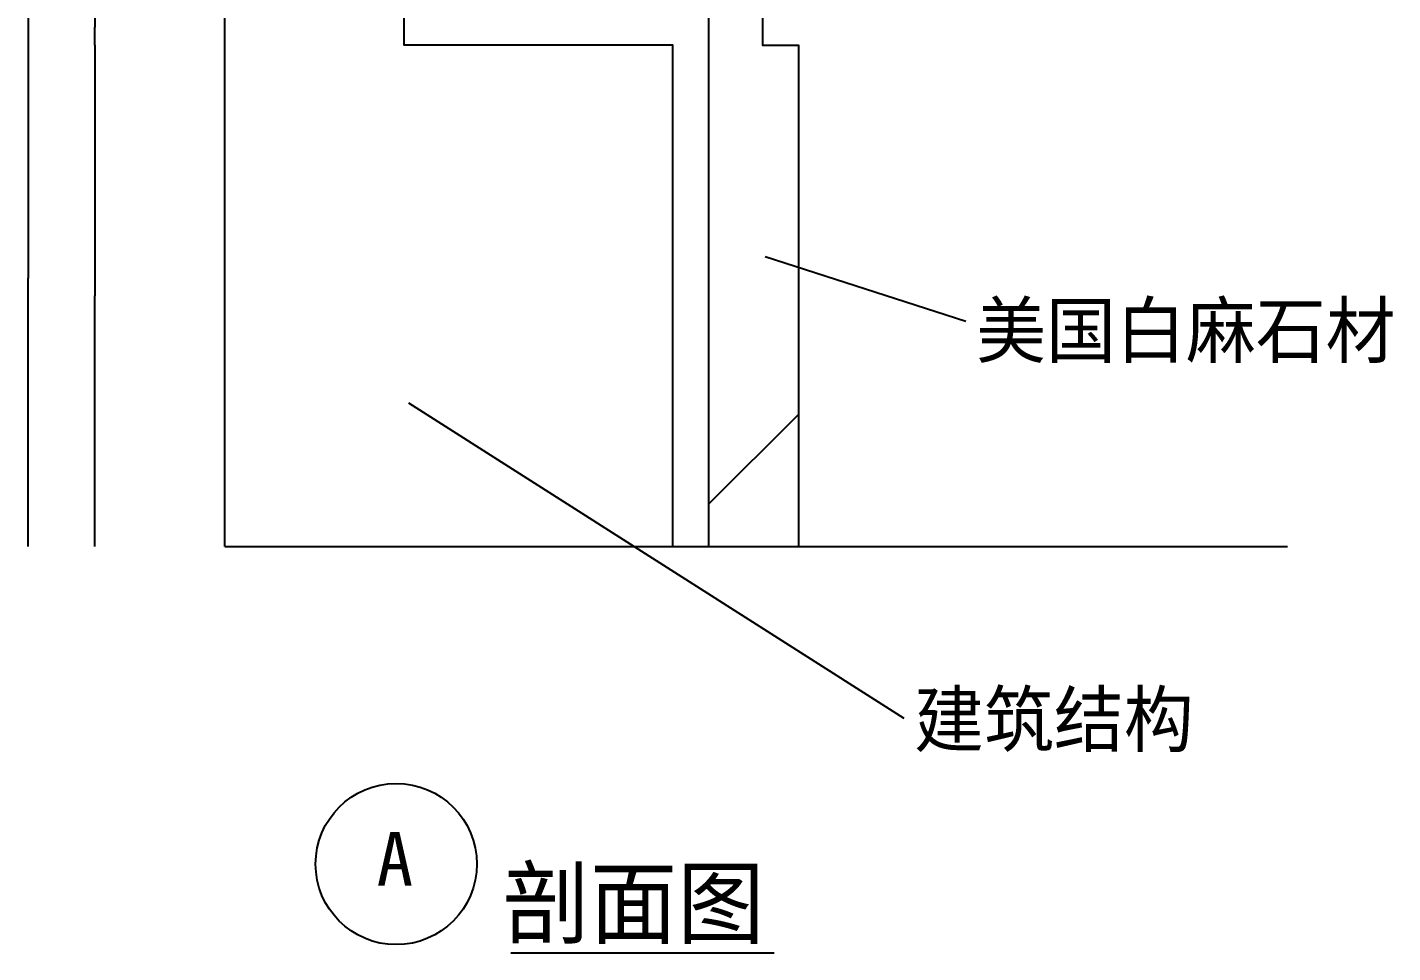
# Model space of a CAD drawing. Header units: metres. Extents: x 186 to 5383, y 145 to 6983.
# Drawn here: x 3780 to 5304, y 448 to 1481 of the extents above; entities that cross this region are included whole.
import ezdxf

# ---------------------------------------------------------------- set-up
doc = ezdxf.new("R2010")
doc.units = ezdxf.units.M
for name, color, linetype in [('2', 2, 'Continuous'), ('4', 4, 'Continuous'), ('BH', 3, 'Continuous'), ('DIM', 3, 'Continuous'), ('TEXT', 3, 'Continuous')]:
    doc.layers.add(name, color=color, linetype=linetype)
doc.dimstyles.get("Standard").update_dxf_attribs({"dimtxt": 2.5, "dimasz": 2.5, "dimexe": 1.25, "dimexo": 0.625, "dimtad": 1, "dimcen": 2.5, "dimazin": 3, "dimtfac": 1, "dimtmove": 0, "dimatfit": 3})

# ---------------------------------------------------------------- blocks, each defined once
blk = doc.blocks.new('*D49')
for p, q in [((3855.81, 1461.09), (3855.81, 1181.09)), ((3855.56, 1181.09), (3855.31, 1181.09)), ((3855.81, 901.09), (3855.81, 1181.09)), ((3855.81, 1181.09), (3855.81, 1181.09)), ((3856.06, 1181.09), (3856.31, 1181.09))]:
    blk.add_line(p, q)
at = {"layer": 'Defpoints'}
for p in [(3855.81, 1461.09), (3855.81, 1181.09), (3855.81, 901.09)]:
    blk.add_point(p, dxfattribs=at)
at = {"layer": 'DIM', "insert": (3855.81, 1182.215), "char_height": 1, "attachment_point": 5}
blk.add_mtext('280', dxfattribs=at)
blk = doc.blocks.new('*D50')
for p, q in [((3781.56, 1501.09), (3781.56, 1201.09)), ((3781.31, 1201.09), (3781.06, 1201.09)), ((3781.56, 901.09), (3781.56, 1201.09)), ((3781.56, 1201.09), (3781.56, 1201.09)), ((3781.81, 1201.09), (3782.06, 1201.09))]:
    blk.add_line(p, q)
at = {"layer": 'Defpoints'}
for p in [(3781.56, 1501.09), (3781.56, 1201.09), (3781.56, 901.09)]:
    blk.add_point(p, dxfattribs=at)
at = {"layer": 'DIM', "insert": (3781.56, 1202.215), "char_height": 1, "attachment_point": 5}
blk.add_mtext('300', dxfattribs=at)
blk = doc.blocks.new('*D51')
for p, q in [((3855.81, 1501.09), (3855.81, 1481.09)), ((3855.56, 1481.09), (3855.31, 1481.09)), ((3855.81, 1461.09), (3855.81, 1481.09)), ((3855.81, 1481.09), (3855.81, 1481.09)), ((3856.06, 1481.09), (3856.31, 1481.09))]:
    blk.add_line(p, q)
at = {"layer": 'Defpoints'}
for p in [(3855.81, 1501.09), (3855.81, 1481.09), (3855.81, 1461.09)]:
    blk.add_point(p, dxfattribs=at)
at = {"layer": 'DIM', "insert": (3855.81, 1482.215), "char_height": 1, "attachment_point": 5}
blk.add_mtext('20', dxfattribs=at)

msp = doc.modelspace()

# ---------------------------------------------------------------- hatches: boundary and pattern name
at = {"layer": 'BH'}
h = msp.add_hatch(dxfattribs=at)
h.set_pattern_fill('ANSI31', scale=1000)
h.paths.add_polyline_path([(4000.88, 901.09), (4500.88, 901.09), (4500.88, 1461.09), (4200.88, 1461.09), (4200.88, 2561.09), (4000.88, 2561.09)])
h = msp.add_hatch(dxfattribs=at)
h.set_pattern_fill('AR-CONC', scale=10)
h.paths.add_polyline_path([(4200.88, 1461.09), (4500.88, 1461.09), (4500.88, 901.09), (4540.88, 901.09), (4540.88, 1501.09), (4460.88, 1501.09), (4280.88, 1501.09), (4240.88, 1501.09), (4240.88, 2561.09), (4200.88, 2561.09)])
h = msp.add_hatch(dxfattribs=at)
h.set_pattern_fill('ANSI33', scale=200)
h.paths.add_polyline_path([(4640.88, 1461.09), (4600.88, 1461.09), (4600.88, 1501.09), (4540.88, 1501.09), (4540.88, 901.09), (4640.88, 901.09)])

# ---------------------------------------------------------------- linework, layer by layer
at = {"layer": '2'}
msp.add_line((4000.88, 901.09), (5186.6, 901.09), dxfattribs=at)
msp.add_lwpolyline([(4500.88, 901.09), (4500.88, 1461.09), (4200.88, 1461.09), (4200.88, 2561.09)], dxfattribs=at)
at = {"layer": '4'}
for p, q in [((4000.88, 901.09), (4000.88, 2561.09)), ((4540.88, 901.09), (4540.88, 1501.09))]:
    msp.add_line(p, q, dxfattribs=at)
msp.add_lwpolyline([(4600.88, 1501.09), (4600.88, 1461.09), (4640.88, 1461.09), (4640.88, 901.09)], dxfattribs=at)
at = {"layer": 'TEXT'}
msp.add_line((4319.91, 447.58), (4613.79, 447.58), dxfattribs=at)
msp.add_circle((4192.13, 546.58), 90, dxfattribs=at)

# ---------------------------------------------------------------- texts
for s, height, p in [('美国白麻石材', 60, (4839.34, 1112.6)), ('建筑结构', 60, (4770.03, 678.21)), ('A', 60, (4170.19, 522.45)), ('剖面图', 75, (4310.71, 465.51))]:
    msp.add_text(s, height=height, dxfattribs=at).set_placement(p)

# ---------------------------------------------------------------- dimensions: what is measured, and where the dimension line sits
at = {"layer": 'DIM'}
for base, p1, p2, text, picture, middle in [((3781.56, 1201.09), (3781.56, 1501.09), (3781.56, 901.09), '300', '*D50', (3781.56, 1202.215)), ((3855.81, 1481.09), (3855.81, 1501.09), (3855.81, 1461.09), '20', '*D51', (3855.81, 1482.215)), ((3855.81, 1181.09), (3855.81, 1461.09), (3855.81, 901.09), '280', '*D49', (3855.81, 1182.215))]:
    dim = msp.add_linear_dim(base=base, p1=p1, p2=p2, text=text, dimstyle='Standard', dxfattribs=at)
    dim.commit()
    dim.dimension.update_dxf_attribs({"geometry": picture, "text_midpoint": middle})

# ---------------------------------------------------------------- leaders
for points in [[(4604.03, 1225.29), (4827.9, 1153.01)], [(4205.86, 1061.83), (4758.59, 709.47)]]:
    msp.add_leader(points, dimstyle='Standard', dxfattribs=at)

doc.saveas('drawing.dxf')
